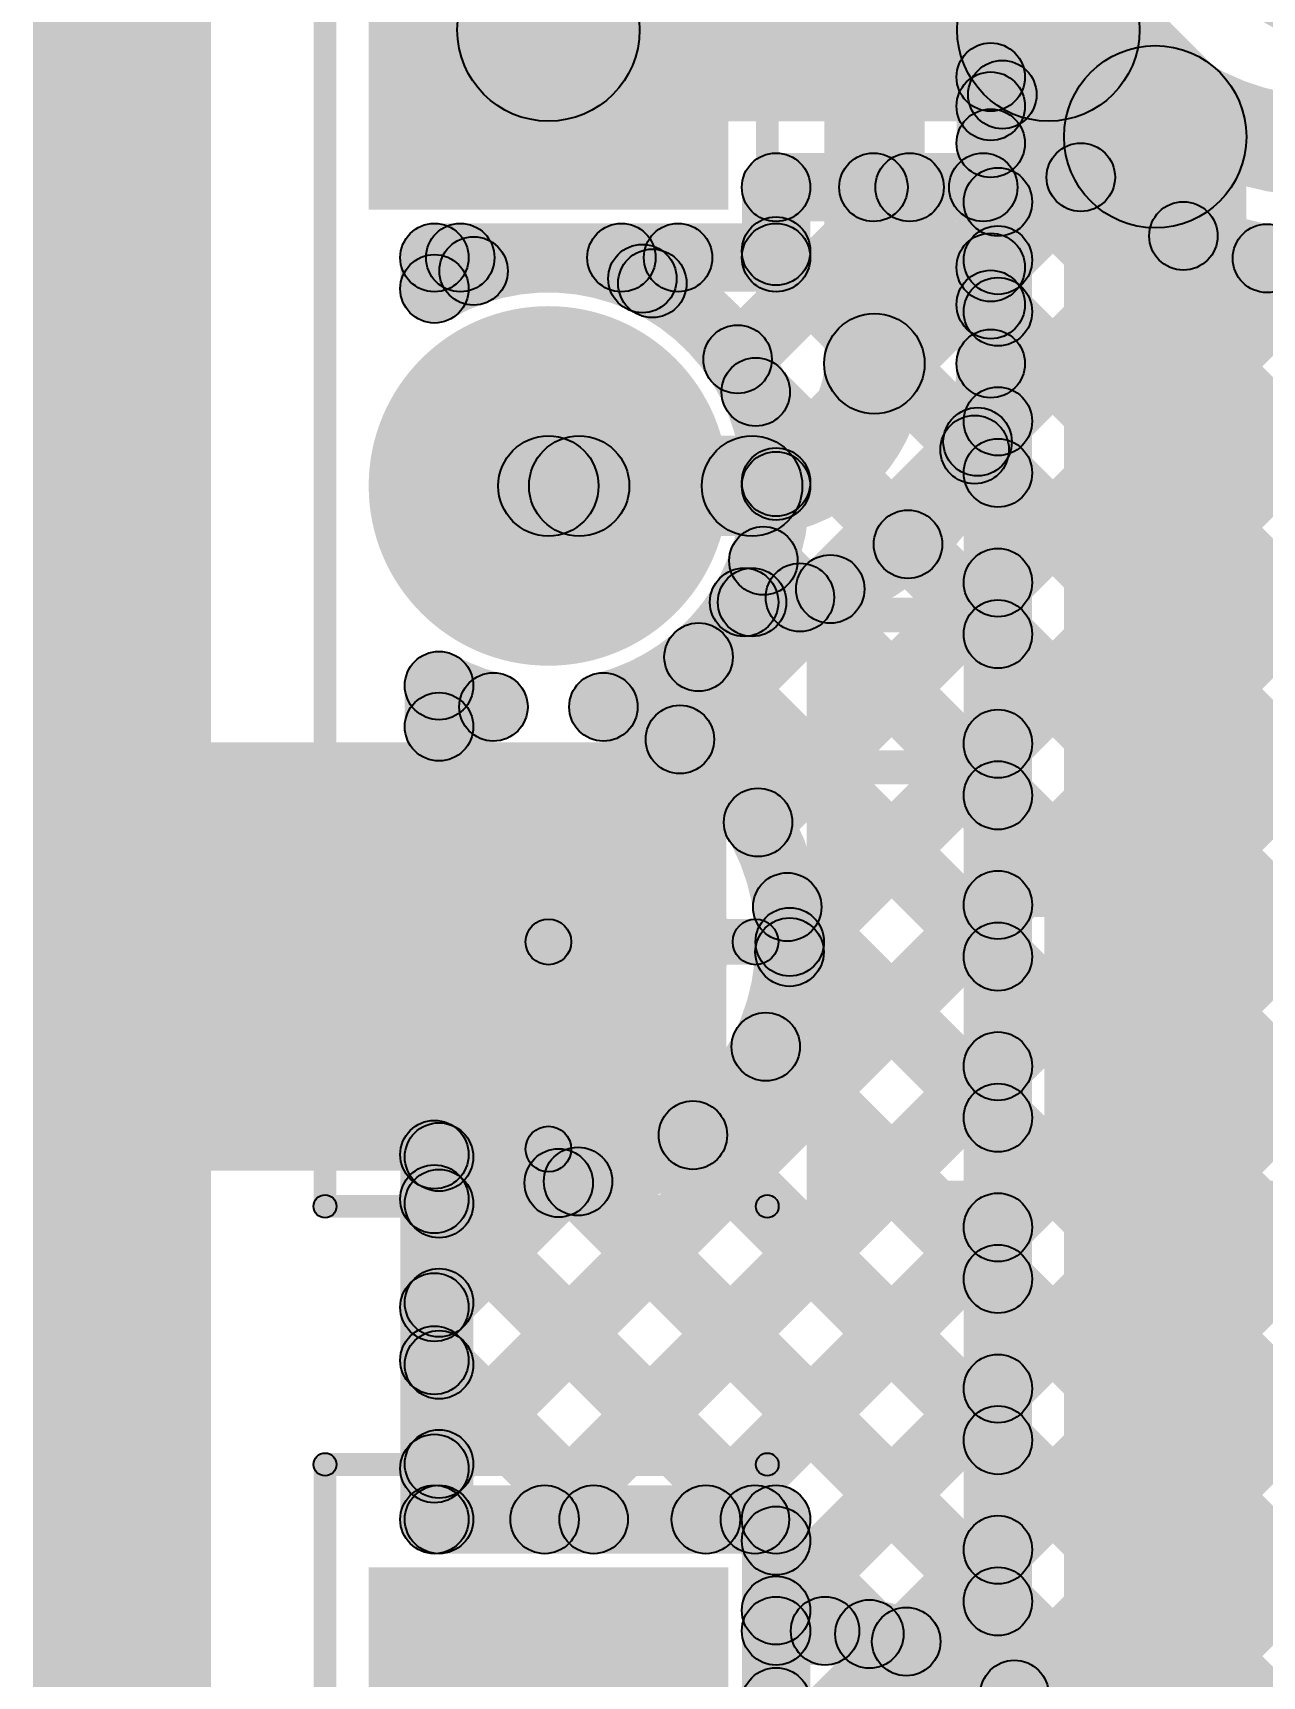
# Model space of a CAD drawing. Header units: millimetres. Extents: x 0 to 210, y 0 to 213.
# Drawn here: x -0.1021 to 0.1675, y 1.9356 to 2.296 of the extents above; entities that cross this region are included whole.
import ezdxf

# ---------------------------------------------------------------- set-up
doc = ezdxf.new("R2010")
doc.units = ezdxf.units.MM
doc.header["$MEASUREMENT"] = 0
for name, color, linetype in [('BottomLayer', 5, 'Continuous'), ('BottomSolder', 6, 'Continuous'), ('PadHoleLayer', 156, 'Continuous'), ('TopLayer', 1, 'Continuous'), ('TopOverlay', 2, 'Continuous'), ('TopSolder', 216, 'Continuous')]:
    doc.layers.add(name, color=color, linetype=linetype)

# ---------------------------------------------------------------- blocks, each defined once
blk = doc.blocks.new('HDR_F_1X3_6')
at = {"layer": 'BottomLayer'}
blk.add_hatch(color=5, dxfattribs=at).paths.add_polyline_path([(-0.03543, 0.03543), (0.03543, 0.03543), (0.03543, -0.03543), (-0.03543, -0.03543)])
h = blk.add_hatch(color=5, dxfattribs=at)
edge = h.paths.add_edge_path()
edge.add_arc((0.1, 0), 0.03543, 0, 360)
h = blk.add_hatch(color=5, dxfattribs=at)
edge = h.paths.add_edge_path()
edge.add_arc((0.2, 0), 0.03543, 0, 360)
at = {"layer": 'BottomSolder'}
blk.add_hatch(color=6, dxfattribs=at).paths.add_polyline_path([(-0.03943, 0.03943), (0.03943, 0.03943), (0.03943, -0.03943), (-0.03943, -0.03943)])
h = blk.add_hatch(color=6, dxfattribs=at)
edge = h.paths.add_edge_path()
edge.add_arc((0.1, 0), 0.03943, 0, 360)
h = blk.add_hatch(color=6, dxfattribs=at)
edge = h.paths.add_edge_path()
edge.add_arc((0.2, 0), 0.03943, 0, 360)
at = {"layer": 'PadHoleLayer'}
h = blk.add_hatch(color=156, dxfattribs=at)
edge = h.paths.add_edge_path()
edge.add_arc((0, 0), 0.01772, 0, 360)
h = blk.add_hatch(color=156, dxfattribs=at)
edge = h.paths.add_edge_path()
edge.add_arc((0.1, 0), 0.01772, 0, 360)
h = blk.add_hatch(color=156, dxfattribs=at)
edge = h.paths.add_edge_path()
edge.add_arc((0.2, 0), 0.01772, 0, 360)
at = {"layer": 'TopLayer'}
blk.add_hatch(color=1, dxfattribs=at).paths.add_polyline_path([(-0.03543, 0.03543), (0.03543, 0.03543), (0.03543, -0.03543), (-0.03543, -0.03543)])
h = blk.add_hatch(color=1, dxfattribs=at)
edge = h.paths.add_edge_path()
edge.add_arc((0.1, 0), 0.03543, 0, 360)
h = blk.add_hatch(color=1, dxfattribs=at)
edge = h.paths.add_edge_path()
edge.add_arc((0.2, 0), 0.03543, 0, 360)
at = {"layer": 'TopOverlay'}
h = blk.add_hatch(color=2, dxfattribs=at)
edge = h.paths.add_edge_path()
edge.add_arc((-0.062, 0.048), 0.0025, 0, 360)
h = blk.add_hatch(color=2, dxfattribs=at)
edge = h.paths.add_edge_path()
edge.add_arc((-0.062, 0.048), 0.0025, 0, 360)
for points in [[(0.258, 0.0505), (0.258, 0.0455), (-0.062, 0.0455), (-0.062, 0.0505)], [(-0.0595, -0.049), (-0.0645, -0.049), (-0.0645, 0.048), (-0.0595, 0.048)], [(0.2605, -0.049), (0.2555, -0.049), (0.2555, 0.048), (0.2605, 0.048)], [(0.258, -0.0465), (0.258, -0.0515), (-0.062, -0.0515), (-0.062, -0.0465)]]:
    blk.add_hatch(color=2, dxfattribs=at).paths.add_polyline_path(points)
h = blk.add_hatch(color=2, dxfattribs=at)
edge = h.paths.add_edge_path()
edge.add_arc((0.258, 0.048), 0.0025, 0, 360)
h = blk.add_hatch(color=2, dxfattribs=at)
edge = h.paths.add_edge_path()
edge.add_arc((0.258, 0.048), 0.0025, 0, 360)
h = blk.add_hatch(color=2, dxfattribs=at)
edge = h.paths.add_edge_path()
edge.add_arc((-0.062, -0.049), 0.0025, 0, 360)
h = blk.add_hatch(color=2, dxfattribs=at)
edge = h.paths.add_edge_path()
edge.add_arc((-0.062, -0.049), 0.0025, 0, 360)
h = blk.add_hatch(color=2, dxfattribs=at)
edge = h.paths.add_edge_path()
edge.add_arc((0.258, -0.049), 0.0025, 0, 360)
h = blk.add_hatch(color=2, dxfattribs=at)
edge = h.paths.add_edge_path()
edge.add_arc((0.258, -0.049), 0.0025, 0, 360)
at = {"layer": 'TopSolder'}
blk.add_hatch(color=216, dxfattribs=at).paths.add_polyline_path([(-0.03943, 0.03943), (0.03943, 0.03943), (0.03943, -0.03943), (-0.03943, -0.03943)])
h = blk.add_hatch(color=216, dxfattribs=at)
edge = h.paths.add_edge_path()
edge.add_arc((0.1, 0), 0.03943, 0, 360)
h = blk.add_hatch(color=216, dxfattribs=at)
edge = h.paths.add_edge_path()
edge.add_arc((0.2, 0), 0.03943, 0, 360)
at = {"layer": 'TopOverlay'}
for centre in [(-0.062, 0.048), (-0.062, 0.048), (0.258, 0.048), (0.258, 0.048), (-0.062, -0.049), (-0.062, -0.049), (0.258, -0.049), (0.258, -0.049)]:
    blk.add_circle(centre, 0.0025, dxfattribs=at)
blk = doc.blocks.new('HDR_F_1X3_17')
at = {"layer": 'BottomLayer'}
blk.add_hatch(color=5, dxfattribs=at).paths.add_polyline_path([(-0.03543, 0.03543), (0.03543, 0.03543), (0.03543, -0.03543), (-0.03543, -0.03543)])
h = blk.add_hatch(color=5, dxfattribs=at)
edge = h.paths.add_edge_path()
edge.add_arc((0.1, 0), 0.03543, 0, 360)
h = blk.add_hatch(color=5, dxfattribs=at)
edge = h.paths.add_edge_path()
edge.add_arc((0.2, 0), 0.03543, 0, 360)
at = {"layer": 'BottomSolder'}
blk.add_hatch(color=6, dxfattribs=at).paths.add_polyline_path([(-0.03943, 0.03943), (0.03943, 0.03943), (0.03943, -0.03943), (-0.03943, -0.03943)])
h = blk.add_hatch(color=6, dxfattribs=at)
edge = h.paths.add_edge_path()
edge.add_arc((0.1, 0), 0.03943, 0, 360)
h = blk.add_hatch(color=6, dxfattribs=at)
edge = h.paths.add_edge_path()
edge.add_arc((0.2, 0), 0.03943, 0, 360)
at = {"layer": 'PadHoleLayer'}
h = blk.add_hatch(color=156, dxfattribs=at)
edge = h.paths.add_edge_path()
edge.add_arc((0, 0), 0.01772, 0, 360)
h = blk.add_hatch(color=156, dxfattribs=at)
edge = h.paths.add_edge_path()
edge.add_arc((0.1, 0), 0.01772, 0, 360)
h = blk.add_hatch(color=156, dxfattribs=at)
edge = h.paths.add_edge_path()
edge.add_arc((0.2, 0), 0.01772, 0, 360)
at = {"layer": 'TopLayer'}
blk.add_hatch(color=1, dxfattribs=at).paths.add_polyline_path([(-0.03543, 0.03543), (0.03543, 0.03543), (0.03543, -0.03543), (-0.03543, -0.03543)])
h = blk.add_hatch(color=1, dxfattribs=at)
edge = h.paths.add_edge_path()
edge.add_arc((0.1, 0), 0.03543, 0, 360)
h = blk.add_hatch(color=1, dxfattribs=at)
edge = h.paths.add_edge_path()
edge.add_arc((0.2, 0), 0.03543, 0, 360)
at = {"layer": 'TopOverlay'}
h = blk.add_hatch(color=2, dxfattribs=at)
edge = h.paths.add_edge_path()
edge.add_arc((-0.062, 0.048), 0.0025, 0, 360)
h = blk.add_hatch(color=2, dxfattribs=at)
edge = h.paths.add_edge_path()
edge.add_arc((-0.062, 0.048), 0.0025, 0, 360)
for points in [[(0.258, 0.0505), (0.258, 0.0455), (-0.062, 0.0455), (-0.062, 0.0505)], [(-0.0595, -0.049), (-0.0645, -0.049), (-0.0645, 0.048), (-0.0595, 0.048)], [(0.2605, -0.049), (0.2555, -0.049), (0.2555, 0.048), (0.2605, 0.048)], [(0.258, -0.0465), (0.258, -0.0515), (-0.062, -0.0515), (-0.062, -0.0465)]]:
    blk.add_hatch(color=2, dxfattribs=at).paths.add_polyline_path(points)
h = blk.add_hatch(color=2, dxfattribs=at)
edge = h.paths.add_edge_path()
edge.add_arc((0.258, 0.048), 0.0025, 0, 360)
h = blk.add_hatch(color=2, dxfattribs=at)
edge = h.paths.add_edge_path()
edge.add_arc((0.258, 0.048), 0.0025, 0, 360)
h = blk.add_hatch(color=2, dxfattribs=at)
edge = h.paths.add_edge_path()
edge.add_arc((-0.062, -0.049), 0.0025, 0, 360)
h = blk.add_hatch(color=2, dxfattribs=at)
edge = h.paths.add_edge_path()
edge.add_arc((-0.062, -0.049), 0.0025, 0, 360)
h = blk.add_hatch(color=2, dxfattribs=at)
edge = h.paths.add_edge_path()
edge.add_arc((0.258, -0.049), 0.0025, 0, 360)
h = blk.add_hatch(color=2, dxfattribs=at)
edge = h.paths.add_edge_path()
edge.add_arc((0.258, -0.049), 0.0025, 0, 360)
at = {"layer": 'TopSolder'}
blk.add_hatch(color=216, dxfattribs=at).paths.add_polyline_path([(-0.03943, 0.03943), (0.03943, 0.03943), (0.03943, -0.03943), (-0.03943, -0.03943)])
h = blk.add_hatch(color=216, dxfattribs=at)
edge = h.paths.add_edge_path()
edge.add_arc((0.1, 0), 0.03943, 0, 360)
h = blk.add_hatch(color=216, dxfattribs=at)
edge = h.paths.add_edge_path()
edge.add_arc((0.2, 0), 0.03943, 0, 360)
at = {"layer": 'TopOverlay'}
for centre in [(-0.062, 0.048), (-0.062, 0.048), (0.258, 0.048), (0.258, 0.048), (-0.062, -0.049), (-0.062, -0.049), (0.258, -0.049), (0.258, -0.049)]:
    blk.add_circle(centre, 0.0025, dxfattribs=at)

msp = doc.modelspace()

# ---------------------------------------------------------------- hatches: boundary and pattern name
at = {"layer": 'BottomLayer'}
for points in [[(-0.101, -0.1), (-0.063, -0.1), (-0.063, 3.285), (-0.101, 3.285)], [(0.09351, 2.22344), (0.07151, 2.22344), (0.07151, 3.04745), (0.09351, 3.04745)], [(0.11551, 2.22344), (0.10051, 2.22344), (0.10051, 2.28627), (0.11551, 2.28627)], [(0.11331, 2.27459), (0.1027, 2.2852), (0.10526, 2.28776), (0.11587, 2.27715)], [(0.1027, 2.26646), (0.11331, 2.27706), (0.24495, 2.14542), (0.23435, 2.13481)], [(0.11331, 2.23924), (0.1027, 2.24985), (0.12248, 2.26962), (0.13308, 2.25901)], [(0.11042, 2.201), (0.09982, 2.21161), (0.14497, 2.25676), (0.15558, 2.24615)], [(-0.0077, 1.97681), (-0.0183, 1.98742), (0.24508, 2.2508), (0.25569, 2.2402)], [(0.06229, 2.11751), (0.05169, 2.12812), (0.1744, 2.25083), (0.18501, 2.24023)], [(0.06919, 2.08905), (0.05858, 2.09966), (0.20973, 2.2508), (0.22033, 2.2402)], [(0.16328, 2.24123), (0.17389, 2.25184), (0.24495, 2.18078), (0.23435, 2.17017)], [(0.1027, 2.2311), (0.11331, 2.24171), (0.24495, 2.11007), (0.23435, 2.09946)], [(0.09918, 2.19927), (0.10979, 2.20987), (0.24495, 2.07471), (0.23435, 2.0641)], [(0.011, 2.18561), (0.011, 2.20761), (0.05568, 2.20761), (0.05568, 2.18561)], [(0.011, 2.18561), (0.011, 2.20761), (0.01774, 2.20761), (0.01774, 2.18561)], [(0.01548, 1.96463), (0.00487, 1.97524), (0.23435, 2.20471), (0.24495, 2.1941)], [(0.08457, 2.17852), (0.09518, 2.18913), (0.24495, 2.03936), (0.23435, 2.02875)], [(0.04513, 2.1357), (0.03452, 2.14631), (0.06751, 2.1793), (0.07812, 2.16869)], [(0.06087, 2.16687), (0.07147, 2.17748), (0.24495, 2.004), (0.23435, 1.99339)], [(0.05083, 1.96463), (0.04023, 1.97524), (0.23435, 2.16936), (0.24495, 2.15875)], [(0.03862, 2.15376), (0.04922, 2.16437), (0.24495, 1.96864), (0.23435, 1.95804)], [(-0.0055, 2.14379), (-0.0205, 2.14379), (-0.0205, 2.15282), (-0.0055, 2.15282)], [(0.05002, 2.0464), (0.05002, 2.1404), (-0.07723, 2.1404), (-0.07723, 2.0464)], [(0.06624, 1.94468), (0.05563, 1.95529), (0.23435, 2.134), (0.24495, 2.12339)], [(0.05807, 2.09895), (0.06868, 2.10956), (0.24495, 1.93329), (0.23435, 1.92268)], [(0.011, 2.09161), (0.011, 2.10161), (0.05643, 2.10161), (0.05643, 2.09161)], [(0.09477, 1.93786), (0.08416, 1.94846), (0.23435, 2.09865), (0.24495, 2.08804)], [(0.016, 2.05118), (0.006, 2.05118), (0.006, 2.09661), (0.016, 2.09661)], [(0.05337, 2.0683), (0.06398, 2.07891), (0.24495, 1.89793), (0.23435, 1.88733)], [(0.11851, 1.92624), (0.1079, 1.93685), (0.23435, 2.06329), (0.24495, 2.05268)], [(0.0374, 2.04892), (0.04801, 2.05953), (0.24495, 1.86258), (0.23435, 1.85197)], [(-0.0055, 1.96993), (-0.0205, 1.96993), (-0.0205, 2.04943), (-0.0055, 2.04943)], [(-0.0077, 2.01217), (-0.0183, 2.02277), (0.00795, 2.04903), (0.01856, 2.03842)], [(0.01219, 2.03877), (0.02279, 2.04938), (0.21254, 1.85964), (0.20193, 1.84903)], [(-0.0183, 2.03391), (-0.0077, 2.04452), (0.06158, 1.97524), (0.05098, 1.96463)], [(0.13538, 1.90776), (0.12478, 1.91836), (0.23435, 2.02793), (0.24495, 2.01733)], [(-0.0183, 1.99855), (-0.0077, 2.00916), (0.02623, 1.97524), (0.01562, 1.96463)], [(-0.013, 1.96243), (-0.013, 1.97743), (0.06093, 1.97743), (0.06093, 1.96243)], [(0.05098, 1.96463), (0.06158, 1.97524), (0.06624, 1.97058), (0.05563, 1.95998)], [(0.06843, 1.9455), (0.05343, 1.9455), (0.05343, 1.96993), (0.06843, 1.96993)], [(0.05563, 1.95998), (0.06624, 1.97058), (0.08671, 1.95011), (0.0761, 1.9395)], [(0.06093, 1.938), (0.06093, 1.953), (0.07167, 1.953), (0.07167, 1.938)]]:
    msp.add_hatch(color=5, dxfattribs=at).paths.add_polyline_path(points)
h = msp.add_hatch(color=5, dxfattribs=at)
edge = h.paths.add_edge_path()
edge.add_arc((0.10801, 2.28627), 0.0075, 0, 360)
h = msp.add_hatch(color=5, dxfattribs=at)
edge = h.paths.add_edge_path()
edge.add_arc((0.10801, 2.28627), 0.0075, 0, 360)
h = msp.add_hatch(color=5, dxfattribs=at)
edge = h.paths.add_edge_path()
edge.add_arc((0.11056, 2.28245), 0.0075, 0, 360)
h = msp.add_hatch(color=5, dxfattribs=at)
edge = h.paths.add_edge_path()
edge.add_arc((0.10801, 2.2799), 0.0075, 0, 360)
h = msp.add_hatch(color=5, dxfattribs=at)
edge = h.paths.add_edge_path()
edge.add_arc((0.10801, 2.27176), 0.0075, 0, 360)
h = msp.add_hatch(color=5, dxfattribs=at)
edge = h.paths.add_edge_path()
edge.add_arc((0.12778, 2.26432), 0.0075, 0, 360)
h = msp.add_hatch(color=5, dxfattribs=at)
edge = h.paths.add_edge_path()
edge.add_arc((0.15027, 2.25145), 0.0075, 0, 360)
h = msp.add_hatch(color=5, dxfattribs=at)
edge = h.paths.add_edge_path()
edge.add_arc((0.16859, 2.24653), 0.0075, 0, 360)
h = msp.add_hatch(color=5, dxfattribs=at)
edge = h.paths.add_edge_path()
edge.add_arc((0.10801, 2.24454), 0.0075, 0, 360)
h = msp.add_hatch(color=5, dxfattribs=at)
edge = h.paths.add_edge_path()
edge.add_arc((0.10801, 2.2364), 0.0075, 0, 360)
h = msp.add_hatch(color=5, dxfattribs=at)
edge = h.paths.add_edge_path()
edge.add_arc((0.08251, 2.22344), 0.011, 0, 360)
h = msp.add_hatch(color=5, dxfattribs=at)
edge = h.paths.add_edge_path()
edge.add_arc((0.08251, 2.22344), 0.011, 0, 360)
h = msp.add_hatch(color=5, dxfattribs=at)
edge = h.paths.add_edge_path()
edge.add_arc((0.10801, 2.22344), 0.0075, 0, 360)
h = msp.add_hatch(color=5, dxfattribs=at)
edge = h.paths.add_edge_path()
edge.add_arc((0.10801, 2.22344), 0.0075, 0, 360)
h = msp.add_hatch(color=5, dxfattribs=at)
edge = h.paths.add_edge_path()
edge.add_arc((0.10512, 2.2063), 0.0075, 0, 360)
h = msp.add_hatch(color=5, dxfattribs=at)
edge = h.paths.add_edge_path()
edge.add_arc((0.10449, 2.20457), 0.0075, 0, 360)
h = msp.add_hatch(color=5, dxfattribs=at)
edge = h.paths.add_edge_path()
edge.add_arc((0.011, 2.19661), 0.011, 0, 360)
h = msp.add_hatch(color=5, dxfattribs=at)
edge = h.paths.add_edge_path()
edge.add_arc((0.011, 2.19661), 0.011, 0, 360)
h = msp.add_hatch(color=5, dxfattribs=at)
edge = h.paths.add_edge_path()
edge.add_arc((0.01774, 2.19661), 0.011, 0, 360)
h = msp.add_hatch(color=5, dxfattribs=at)
edge = h.paths.add_edge_path()
edge.add_arc((0.05568, 2.19661), 0.011, 0, 360)
h = msp.add_hatch(color=5, dxfattribs=at)
edge = h.paths.add_edge_path()
edge.add_arc((0.05568, 2.19661), 0.011, 0, 360)
h = msp.add_hatch(color=5, dxfattribs=at)
edge = h.paths.add_edge_path()
edge.add_arc((0.08987, 2.18383), 0.0075, 0, 360)
h = msp.add_hatch(color=5, dxfattribs=at)
edge = h.paths.add_edge_path()
edge.add_arc((0.07282, 2.174), 0.0075, 0, 360)
h = msp.add_hatch(color=5, dxfattribs=at)
edge = h.paths.add_edge_path()
edge.add_arc((0.05393, 2.17111), 0.0075, 0, 360)
h = msp.add_hatch(color=5, dxfattribs=at)
edge = h.paths.add_edge_path()
edge.add_arc((0.05568, 2.17111), 0.0075, 0, 360)
h = msp.add_hatch(color=5, dxfattribs=at)
edge = h.paths.add_edge_path()
edge.add_arc((0.06617, 2.17217), 0.0075, 0, 360)
h = msp.add_hatch(color=5, dxfattribs=at)
edge = h.paths.add_edge_path()
edge.add_arc((0.04392, 2.15907), 0.0075, 0, 360)
h = msp.add_hatch(color=5, dxfattribs=at)
edge = h.paths.add_edge_path()
edge.add_arc((-0.013, 2.15282), 0.0075, 0, 360)
h = msp.add_hatch(color=5, dxfattribs=at)
edge = h.paths.add_edge_path()
edge.add_arc((-0.013, 2.15282), 0.0075, 0, 360)
h = msp.add_hatch(color=5, dxfattribs=at)
edge = h.paths.add_edge_path()
edge.add_arc((-0.00105, 2.14815), 0.0075, 0, 360)
h = msp.add_hatch(color=5, dxfattribs=at)
edge = h.paths.add_edge_path()
edge.add_arc((-0.00105, 2.14815), 0.0075, 0, 360)
h = msp.add_hatch(color=5, dxfattribs=at)
edge = h.paths.add_edge_path()
edge.add_arc((0.02305, 2.14815), 0.0075, 0, 360)
h = msp.add_hatch(color=5, dxfattribs=at)
edge = h.paths.add_edge_path()
edge.add_arc((0.02305, 2.14815), 0.0075, 0, 360)
h = msp.add_hatch(color=5, dxfattribs=at)
edge = h.paths.add_edge_path()
edge.add_arc((-0.013, 2.14379), 0.0075, 0, 360)
h = msp.add_hatch(color=5, dxfattribs=at)
edge = h.paths.add_edge_path()
edge.add_arc((-0.013, 2.14379), 0.0075, 0, 360)
h = msp.add_hatch(color=5, dxfattribs=at)
edge = h.paths.add_edge_path()
edge.add_arc((0.03983, 2.14101), 0.0075, 0, 360)
h = msp.add_hatch(color=5, dxfattribs=at)
edge = h.paths.add_edge_path()
edge.add_arc((0.05699, 2.12282), 0.0075, 0, 360)
h = msp.add_hatch(color=5, dxfattribs=at)
edge = h.paths.add_edge_path()
edge.add_arc((0.06338, 2.10426), 0.0075, 0, 360)
h = msp.add_hatch(color=5, dxfattribs=at)
edge = h.paths.add_edge_path()
edge.add_arc((0.011, 2.09661), 0.005, 0, 360)
h = msp.add_hatch(color=5, dxfattribs=at)
edge = h.paths.add_edge_path()
edge.add_arc((0.011, 2.09661), 0.005, 0, 360)
h = msp.add_hatch(color=5, dxfattribs=at)
edge = h.paths.add_edge_path()
edge.add_arc((0.05643, 2.09661), 0.005, 0, 360)
h = msp.add_hatch(color=5, dxfattribs=at)
edge = h.paths.add_edge_path()
edge.add_arc((0.06388, 2.09436), 0.0075, 0, 360)
h = msp.add_hatch(color=5, dxfattribs=at)
edge = h.paths.add_edge_path()
edge.add_arc((0.06393, 2.09661), 0.0075, 0, 360)
h = msp.add_hatch(color=5, dxfattribs=at)
edge = h.paths.add_edge_path()
edge.add_arc((0.06393, 2.09661), 0.0075, 0, 360)
h = msp.add_hatch(color=5, dxfattribs=at)
edge = h.paths.add_edge_path()
edge.add_arc((0.05867, 2.07361), 0.0075, 0, 360)
h = msp.add_hatch(color=5, dxfattribs=at)
edge = h.paths.add_edge_path()
edge.add_arc((0.0427, 2.05422), 0.0075, 0, 360)
h = msp.add_hatch(color=5, dxfattribs=at)
edge = h.paths.add_edge_path()
edge.add_arc((-0.013, 2.04943), 0.0075, 0, 360)
h = msp.add_hatch(color=5, dxfattribs=at)
edge = h.paths.add_edge_path()
edge.add_arc((-0.013, 2.04943), 0.0075, 0, 360)
h = msp.add_hatch(color=5, dxfattribs=at)
edge = h.paths.add_edge_path()
edge.add_arc((0.011, 2.05118), 0.005, 0, 360)
h = msp.add_hatch(color=5, dxfattribs=at)
edge = h.paths.add_edge_path()
edge.add_arc((0.01326, 2.04373), 0.0075, 0, 360)
h = msp.add_hatch(color=5, dxfattribs=at)
edge = h.paths.add_edge_path()
edge.add_arc((0.01749, 2.04408), 0.0075, 0, 360)
h = msp.add_hatch(color=5, dxfattribs=at)
edge = h.paths.add_edge_path()
edge.add_arc((-0.013, 2.03921), 0.0075, 0, 360)
h = msp.add_hatch(color=5, dxfattribs=at)
edge = h.paths.add_edge_path()
edge.add_arc((-0.013, 2.01747), 0.0075, 0, 360)
h = msp.add_hatch(color=5, dxfattribs=at)
edge = h.paths.add_edge_path()
edge.add_arc((-0.013, 2.00386), 0.0075, 0, 360)
h = msp.add_hatch(color=5, dxfattribs=at)
edge = h.paths.add_edge_path()
edge.add_arc((-0.013, 1.98211), 0.0075, 0, 360)
h = msp.add_hatch(color=5, dxfattribs=at)
edge = h.paths.add_edge_path()
edge.add_arc((-0.013, 1.96993), 0.0075, 0, 360)
h = msp.add_hatch(color=5, dxfattribs=at)
edge = h.paths.add_edge_path()
edge.add_arc((-0.013, 1.96993), 0.0075, 0, 360)
h = msp.add_hatch(color=5, dxfattribs=at)
edge = h.paths.add_edge_path()
edge.add_arc((0.01017, 1.96993), 0.0075, 0, 360)
h = msp.add_hatch(color=5, dxfattribs=at)
edge = h.paths.add_edge_path()
edge.add_arc((0.02092, 1.96993), 0.0075, 0, 360)
h = msp.add_hatch(color=5, dxfattribs=at)
edge = h.paths.add_edge_path()
edge.add_arc((0.04553, 1.96993), 0.0075, 0, 360)
h = msp.add_hatch(color=5, dxfattribs=at)
edge = h.paths.add_edge_path()
edge.add_arc((0.05628, 1.96993), 0.0075, 0, 360)
h = msp.add_hatch(color=5, dxfattribs=at)
edge = h.paths.add_edge_path()
edge.add_arc((0.05628, 1.96993), 0.0075, 0, 360)
h = msp.add_hatch(color=5, dxfattribs=at)
edge = h.paths.add_edge_path()
edge.add_arc((0.06093, 1.96993), 0.0075, 0, 360)
h = msp.add_hatch(color=5, dxfattribs=at)
edge = h.paths.add_edge_path()
edge.add_arc((0.06093, 1.96993), 0.0075, 0, 360)
h = msp.add_hatch(color=5, dxfattribs=at)
edge = h.paths.add_edge_path()
edge.add_arc((0.06093, 1.96528), 0.0075, 0, 360)
h = msp.add_hatch(color=5, dxfattribs=at)
edge = h.paths.add_edge_path()
edge.add_arc((0.06093, 1.96528), 0.0075, 0, 360)
h = msp.add_hatch(color=5, dxfattribs=at)
edge = h.paths.add_edge_path()
edge.add_arc((0.06093, 1.94998), 0.0075, 0, 360)
h = msp.add_hatch(color=5, dxfattribs=at)
edge = h.paths.add_edge_path()
edge.add_arc((0.06093, 1.9455), 0.0075, 0, 360)
h = msp.add_hatch(color=5, dxfattribs=at)
edge = h.paths.add_edge_path()
edge.add_arc((0.06093, 1.9455), 0.0075, 0, 360)
h = msp.add_hatch(color=5, dxfattribs=at)
edge = h.paths.add_edge_path()
edge.add_arc((0.07167, 1.9455), 0.0075, 0, 360)
h = msp.add_hatch(color=5, dxfattribs=at)
edge = h.paths.add_edge_path()
edge.add_arc((0.07167, 1.9455), 0.0075, 0, 360)
h = msp.add_hatch(color=5, dxfattribs=at)
edge = h.paths.add_edge_path()
edge.add_arc((0.08141, 1.94481), 0.0075, 0, 360)
h = msp.add_hatch(color=5, dxfattribs=at)
edge = h.paths.add_edge_path()
edge.add_arc((0.08947, 1.94316), 0.0075, 0, 360)
h = msp.add_hatch(color=5, dxfattribs=at)
edge = h.paths.add_edge_path()
edge.add_arc((0.11321, 1.93155), 0.0075, 0, 360)
at = {"layer": 'TopLayer'}
for points in [[(-0.06709, 1.86759), (-0.10209, 1.86759), (-0.10209, 2.96616), (-0.06709, 2.96616)], [(0.011, 2.27661), (0.011, 2.31661), (0.12066, 2.31661), (0.12066, 2.27661)], [(0.10652, 2.28247), (0.13481, 2.31075), (0.15824, 2.28732), (0.12995, 2.25904)], [(0.1641, 1.903), (0.1241, 1.903), (0.1241, 2.27318), (0.1641, 2.27318)], [(0.0578, 2.21908), (0.04719, 2.22969), (0.08492, 2.26741), (0.09552, 2.25681)], [(0.06093, 2.25461), (0.06093, 2.26961), (0.10637, 2.26961), (0.10637, 2.25461)], [(0.077, 2.25681), (0.0876, 2.26741), (0.1149, 2.24012), (0.10429, 2.22951)], [(0.10107, 2.25681), (0.11168, 2.26741), (0.1149, 2.26419), (0.10429, 2.25359)], [(0.06843, 2.24668), (0.05343, 2.24668), (0.05343, 2.26211), (0.06843, 2.26211)], [(0.1171, 1.903), (0.1021, 1.903), (0.1021, 2.25889), (0.1171, 2.25889)], [(-0.014, 2.23918), (-0.014, 2.25418), (0.06093, 2.25418), (0.06093, 2.23918)], [(0.05563, 2.24282), (0.06624, 2.25343), (0.1149, 2.20476), (0.10429, 2.19416)], [(-0.01364, 2.24137), (-0.00303, 2.25198), (-0.00012, 2.24907), (-0.01073, 2.23846)], [(0.02172, 2.24137), (0.03233, 2.25198), (0.03691, 2.2474), (0.0263, 2.23679)], [(0.0391, 2.23574), (0.02849, 2.24634), (0.03413, 2.25198), (0.04474, 2.24137)], [(0.06623, 2.19216), (0.05562, 2.20277), (0.10429, 2.25143), (0.1149, 2.24083)], [(-0.0065, 2.23984), (-0.0215, 2.23984), (-0.0215, 2.24668), (-0.0065, 2.24668)], [(0.05118, 2.21191), (0.06179, 2.22252), (0.1149, 2.16941), (0.10429, 2.1588)], [(0.04513, 2.1357), (0.03452, 2.14631), (0.10429, 2.21608), (0.1149, 2.20547)], [(0.05285, 2.17489), (0.06346, 2.18549), (0.1149, 2.13405), (0.10429, 2.12345)], [(0.06229, 2.11751), (0.05169, 2.12812), (0.10429, 2.18072), (0.1149, 2.17012)], [(0.03862, 2.15376), (0.04922, 2.16437), (0.1149, 2.0987), (0.10429, 2.08809)], [(0.06919, 2.08905), (0.05858, 2.09966), (0.10429, 2.14537), (0.1149, 2.13476)], [(-0.0087, 1.97581), (-0.0193, 1.98642), (0.10429, 2.11001), (0.1149, 2.09941)], [(0.05807, 2.09895), (0.06868, 2.10956), (0.1149, 2.06334), (0.10429, 2.05274)], [(0.011, 2.09161), (0.011, 2.10161), (0.05643, 2.10161), (0.05643, 2.09161)], [(0.016, 2.05118), (0.006, 2.05118), (0.006, 2.09661), (0.016, 2.09661)], [(0.05337, 2.0683), (0.06398, 2.07891), (0.1149, 2.02799), (0.10429, 2.01738)], [(0.01548, 1.96463), (0.00487, 1.97524), (0.10429, 2.07466), (0.1149, 2.06405)], [(0.0374, 2.04892), (0.04801, 2.05953), (0.1149, 1.99263), (0.10429, 1.98203)], [(-0.0065, 1.96993), (-0.0215, 1.96993), (-0.0215, 2.04995), (-0.0065, 2.04995)], [(-0.0087, 2.01117), (-0.0193, 2.02177), (0.00795, 2.04903), (0.01856, 2.03842)], [(0.01219, 2.03877), (0.02279, 2.04938), (0.1149, 1.95728), (0.10429, 1.94667)], [(-0.0193, 2.03491), (-0.0087, 2.04552), (0.06158, 1.97524), (0.05098, 1.96463)], [(0.05083, 1.96463), (0.04023, 1.97524), (0.10429, 2.0393), (0.1149, 2.0287)], [(-0.0193, 1.99955), (-0.0087, 2.01016), (0.02623, 1.97524), (0.01562, 1.96463)], [(0.06624, 1.94468), (0.05563, 1.95529), (0.10429, 2.00395), (0.1149, 1.99334)], [(-0.014, 1.96243), (-0.014, 1.97743), (0.06093, 1.97743), (0.06093, 1.96243)], [(0.05098, 1.96463), (0.06158, 1.97524), (0.06624, 1.97058), (0.05563, 1.95998)], [(0.06843, 1.87007), (0.05343, 1.87007), (0.05343, 1.96993), (0.06843, 1.96993)], [(0.05563, 1.95998), (0.06624, 1.97058), (0.1149, 1.92192), (0.10429, 1.91131)], [(0.06624, 1.90932), (0.05563, 1.91993), (0.10429, 1.96859), (0.1149, 1.95799)]]:
    msp.add_hatch(color=1, dxfattribs=at).paths.add_polyline_path(points)
h = msp.add_hatch(color=1, dxfattribs=at)
edge = h.paths.add_edge_path()
edge.add_arc((0.011, 2.29661), 0.02, 0, 360)
h = msp.add_hatch(color=1, dxfattribs=at)
edge = h.paths.add_edge_path()
edge.add_arc((0.12066, 2.29661), 0.02, 0, 360)
h = msp.add_hatch(color=1, dxfattribs=at)
edge = h.paths.add_edge_path()
edge.add_arc((0.12066, 2.29661), 0.02, 0, 360)
h = msp.add_hatch(color=1, dxfattribs=at)
edge = h.paths.add_edge_path()
edge.add_arc((0.1441, 2.27318), 0.02, 0, 360)
h = msp.add_hatch(color=1, dxfattribs=at)
edge = h.paths.add_edge_path()
edge.add_arc((0.1441, 2.27318), 0.02, 0, 360)
h = msp.add_hatch(color=1, dxfattribs=at)
edge = h.paths.add_edge_path()
edge.add_arc((0.06093, 2.26211), 0.0075, 0, 360)
h = msp.add_hatch(color=1, dxfattribs=at)
edge = h.paths.add_edge_path()
edge.add_arc((0.06093, 2.26211), 0.0075, 0, 360)
h = msp.add_hatch(color=1, dxfattribs=at)
edge = h.paths.add_edge_path()
edge.add_arc((0.0823, 2.26211), 0.0075, 0, 360)
h = msp.add_hatch(color=1, dxfattribs=at)
edge = h.paths.add_edge_path()
edge.add_arc((0.09022, 2.26211), 0.0075, 0, 360)
h = msp.add_hatch(color=1, dxfattribs=at)
edge = h.paths.add_edge_path()
edge.add_arc((0.10637, 2.26211), 0.0075, 0, 360)
h = msp.add_hatch(color=1, dxfattribs=at)
edge = h.paths.add_edge_path()
edge.add_arc((0.10637, 2.26211), 0.0075, 0, 360)
h = msp.add_hatch(color=1, dxfattribs=at)
edge = h.paths.add_edge_path()
edge.add_arc((0.1096, 2.25889), 0.0075, 0, 360)
h = msp.add_hatch(color=1, dxfattribs=at)
edge = h.paths.add_edge_path()
edge.add_arc((0.1096, 2.25889), 0.0075, 0, 360)
h = msp.add_hatch(color=1, dxfattribs=at)
edge = h.paths.add_edge_path()
edge.add_arc((-0.014, 2.24668), 0.0075, 0, 360)
h = msp.add_hatch(color=1, dxfattribs=at)
edge = h.paths.add_edge_path()
edge.add_arc((-0.014, 2.24668), 0.0075, 0, 360)
h = msp.add_hatch(color=1, dxfattribs=at)
edge = h.paths.add_edge_path()
edge.add_arc((-0.00833, 2.24668), 0.0075, 0, 360)
h = msp.add_hatch(color=1, dxfattribs=at)
edge = h.paths.add_edge_path()
edge.add_arc((0.02702, 2.24668), 0.0075, 0, 360)
h = msp.add_hatch(color=1, dxfattribs=at)
edge = h.paths.add_edge_path()
edge.add_arc((0.03943, 2.24668), 0.0075, 0, 360)
h = msp.add_hatch(color=1, dxfattribs=at)
edge = h.paths.add_edge_path()
edge.add_arc((0.06093, 2.24812), 0.0075, 0, 360)
h = msp.add_hatch(color=1, dxfattribs=at)
edge = h.paths.add_edge_path()
edge.add_arc((0.06093, 2.24668), 0.0075, 0, 360)
h = msp.add_hatch(color=1, dxfattribs=at)
edge = h.paths.add_edge_path()
edge.add_arc((0.06093, 2.24668), 0.0075, 0, 360)
h = msp.add_hatch(color=1, dxfattribs=at)
edge = h.paths.add_edge_path()
edge.add_arc((0.1096, 2.24613), 0.0075, 0, 360)
h = msp.add_hatch(color=1, dxfattribs=at)
edge = h.paths.add_edge_path()
edge.add_arc((-0.00542, 2.24377), 0.0075, 0, 360)
h = msp.add_hatch(color=1, dxfattribs=at)
edge = h.paths.add_edge_path()
edge.add_arc((0.03161, 2.24209), 0.0075, 0, 360)
h = msp.add_hatch(color=1, dxfattribs=at)
edge = h.paths.add_edge_path()
edge.add_arc((-0.014, 2.23984), 0.0075, 0, 360)
h = msp.add_hatch(color=1, dxfattribs=at)
edge = h.paths.add_edge_path()
edge.add_arc((-0.014, 2.23984), 0.0075, 0, 360)
h = msp.add_hatch(color=1, dxfattribs=at)
edge = h.paths.add_edge_path()
edge.add_arc((0.03379, 2.24104), 0.0075, 0, 360)
h = msp.add_hatch(color=1, dxfattribs=at)
edge = h.paths.add_edge_path()
edge.add_arc((0.1096, 2.23482), 0.0075, 0, 360)
h = msp.add_hatch(color=1, dxfattribs=at)
edge = h.paths.add_edge_path()
edge.add_arc((0.0525, 2.22439), 0.0075, 0, 360)
h = msp.add_hatch(color=1, dxfattribs=at)
edge = h.paths.add_edge_path()
edge.add_arc((0.05648, 2.21722), 0.0075, 0, 360)
h = msp.add_hatch(color=1, dxfattribs=at)
edge = h.paths.add_edge_path()
edge.add_arc((0.1096, 2.21078), 0.0075, 0, 360)
h = msp.add_hatch(color=1, dxfattribs=at)
edge = h.paths.add_edge_path()
edge.add_arc((0.1096, 2.19946), 0.0075, 0, 360)
h = msp.add_hatch(color=1, dxfattribs=at)
edge = h.paths.add_edge_path()
edge.add_arc((0.06093, 2.19746), 0.0075, 0, 360)
h = msp.add_hatch(color=1, dxfattribs=at)
edge = h.paths.add_edge_path()
edge.add_arc((0.06093, 2.19661), 0.0075, 0, 360)
h = msp.add_hatch(color=1, dxfattribs=at)
edge = h.paths.add_edge_path()
edge.add_arc((0.06093, 2.19661), 0.0075, 0, 360)
h = msp.add_hatch(color=1, dxfattribs=at)
edge = h.paths.add_edge_path()
edge.add_arc((0.05816, 2.18019), 0.0075, 0, 360)
h = msp.add_hatch(color=1, dxfattribs=at)
edge = h.paths.add_edge_path()
edge.add_arc((0.1096, 2.17542), 0.0075, 0, 360)
h = msp.add_hatch(color=1, dxfattribs=at)
edge = h.paths.add_edge_path()
edge.add_arc((0.1096, 2.16411), 0.0075, 0, 360)
h = msp.add_hatch(color=1, dxfattribs=at)
edge = h.paths.add_edge_path()
edge.add_arc((0.04392, 2.15907), 0.0075, 0, 360)
h = msp.add_hatch(color=1, dxfattribs=at)
edge = h.paths.add_edge_path()
edge.add_arc((0.02305, 2.14815), 0.0075, 0, 360)
h = msp.add_hatch(color=1, dxfattribs=at)
edge = h.paths.add_edge_path()
edge.add_arc((0.02305, 2.14815), 0.0075, 0, 360)
h = msp.add_hatch(color=1, dxfattribs=at)
edge = h.paths.add_edge_path()
edge.add_arc((0.03983, 2.14101), 0.0075, 0, 360)
h = msp.add_hatch(color=1, dxfattribs=at)
edge = h.paths.add_edge_path()
edge.add_arc((0.1096, 2.14007), 0.0075, 0, 360)
h = msp.add_hatch(color=1, dxfattribs=at)
edge = h.paths.add_edge_path()
edge.add_arc((0.1096, 2.12875), 0.0075, 0, 360)
h = msp.add_hatch(color=1, dxfattribs=at)
edge = h.paths.add_edge_path()
edge.add_arc((0.05699, 2.12282), 0.0075, 0, 360)
h = msp.add_hatch(color=1, dxfattribs=at)
edge = h.paths.add_edge_path()
edge.add_arc((0.1096, 2.10471), 0.0075, 0, 360)
h = msp.add_hatch(color=1, dxfattribs=at)
edge = h.paths.add_edge_path()
edge.add_arc((0.06338, 2.10426), 0.0075, 0, 360)
h = msp.add_hatch(color=1, dxfattribs=at)
edge = h.paths.add_edge_path()
edge.add_arc((0.011, 2.09661), 0.005, 0, 360)
h = msp.add_hatch(color=1, dxfattribs=at)
edge = h.paths.add_edge_path()
edge.add_arc((0.011, 2.09661), 0.005, 0, 360)
h = msp.add_hatch(color=1, dxfattribs=at)
edge = h.paths.add_edge_path()
edge.add_arc((0.05643, 2.09661), 0.005, 0, 360)
h = msp.add_hatch(color=1, dxfattribs=at)
edge = h.paths.add_edge_path()
edge.add_arc((0.06388, 2.09436), 0.0075, 0, 360)
h = msp.add_hatch(color=1, dxfattribs=at)
edge = h.paths.add_edge_path()
edge.add_arc((0.06393, 2.09661), 0.0075, 0, 360)
h = msp.add_hatch(color=1, dxfattribs=at)
edge = h.paths.add_edge_path()
edge.add_arc((0.06393, 2.09661), 0.0075, 0, 360)
h = msp.add_hatch(color=1, dxfattribs=at)
edge = h.paths.add_edge_path()
edge.add_arc((0.1096, 2.09339), 0.0075, 0, 360)
h = msp.add_hatch(color=1, dxfattribs=at)
edge = h.paths.add_edge_path()
edge.add_arc((0.05867, 2.07361), 0.0075, 0, 360)
h = msp.add_hatch(color=1, dxfattribs=at)
edge = h.paths.add_edge_path()
edge.add_arc((0.1096, 2.06935), 0.0075, 0, 360)
h = msp.add_hatch(color=1, dxfattribs=at)
edge = h.paths.add_edge_path()
edge.add_arc((0.1096, 2.05804), 0.0075, 0, 360)
h = msp.add_hatch(color=1, dxfattribs=at)
edge = h.paths.add_edge_path()
edge.add_arc((0.0427, 2.05422), 0.0075, 0, 360)
h = msp.add_hatch(color=1, dxfattribs=at)
edge = h.paths.add_edge_path()
edge.add_arc((-0.014, 2.04995), 0.0075, 0, 360)
h = msp.add_hatch(color=1, dxfattribs=at)
edge = h.paths.add_edge_path()
edge.add_arc((-0.014, 2.04995), 0.0075, 0, 360)
h = msp.add_hatch(color=1, dxfattribs=at)
edge = h.paths.add_edge_path()
edge.add_arc((0.011, 2.05118), 0.005, 0, 360)
h = msp.add_hatch(color=1, dxfattribs=at)
edge = h.paths.add_edge_path()
edge.add_arc((0.01326, 2.04373), 0.0075, 0, 360)
h = msp.add_hatch(color=1, dxfattribs=at)
edge = h.paths.add_edge_path()
edge.add_arc((0.01749, 2.04408), 0.0075, 0, 360)
h = msp.add_hatch(color=1, dxfattribs=at)
edge = h.paths.add_edge_path()
edge.add_arc((-0.014, 2.04021), 0.0075, 0, 360)
h = msp.add_hatch(color=1, dxfattribs=at)
edge = h.paths.add_edge_path()
edge.add_arc((0.1096, 2.034), 0.0075, 0, 360)
h = msp.add_hatch(color=1, dxfattribs=at)
edge = h.paths.add_edge_path()
edge.add_arc((0.1096, 2.02268), 0.0075, 0, 360)
h = msp.add_hatch(color=1, dxfattribs=at)
edge = h.paths.add_edge_path()
edge.add_arc((-0.014, 2.01647), 0.0075, 0, 360)
h = msp.add_hatch(color=1, dxfattribs=at)
edge = h.paths.add_edge_path()
edge.add_arc((-0.014, 2.00486), 0.0075, 0, 360)
h = msp.add_hatch(color=1, dxfattribs=at)
edge = h.paths.add_edge_path()
edge.add_arc((0.1096, 1.99864), 0.0075, 0, 360)
h = msp.add_hatch(color=1, dxfattribs=at)
edge = h.paths.add_edge_path()
edge.add_arc((0.1096, 1.98733), 0.0075, 0, 360)
h = msp.add_hatch(color=1, dxfattribs=at)
edge = h.paths.add_edge_path()
edge.add_arc((-0.014, 1.98111), 0.0075, 0, 360)
h = msp.add_hatch(color=1, dxfattribs=at)
edge = h.paths.add_edge_path()
edge.add_arc((-0.014, 1.96993), 0.0075, 0, 360)
h = msp.add_hatch(color=1, dxfattribs=at)
edge = h.paths.add_edge_path()
edge.add_arc((-0.014, 1.96993), 0.0075, 0, 360)
h = msp.add_hatch(color=1, dxfattribs=at)
edge = h.paths.add_edge_path()
edge.add_arc((0.01017, 1.96993), 0.0075, 0, 360)
h = msp.add_hatch(color=1, dxfattribs=at)
edge = h.paths.add_edge_path()
edge.add_arc((0.02092, 1.96993), 0.0075, 0, 360)
h = msp.add_hatch(color=1, dxfattribs=at)
edge = h.paths.add_edge_path()
edge.add_arc((0.04553, 1.96993), 0.0075, 0, 360)
h = msp.add_hatch(color=1, dxfattribs=at)
edge = h.paths.add_edge_path()
edge.add_arc((0.05628, 1.96993), 0.0075, 0, 360)
h = msp.add_hatch(color=1, dxfattribs=at)
edge = h.paths.add_edge_path()
edge.add_arc((0.05628, 1.96993), 0.0075, 0, 360)
h = msp.add_hatch(color=1, dxfattribs=at)
edge = h.paths.add_edge_path()
edge.add_arc((0.06093, 1.96993), 0.0075, 0, 360)
h = msp.add_hatch(color=1, dxfattribs=at)
edge = h.paths.add_edge_path()
edge.add_arc((0.06093, 1.96993), 0.0075, 0, 360)
h = msp.add_hatch(color=1, dxfattribs=at)
edge = h.paths.add_edge_path()
edge.add_arc((0.06093, 1.96528), 0.0075, 0, 360)
h = msp.add_hatch(color=1, dxfattribs=at)
edge = h.paths.add_edge_path()
edge.add_arc((0.06093, 1.96528), 0.0075, 0, 360)
h = msp.add_hatch(color=1, dxfattribs=at)
edge = h.paths.add_edge_path()
edge.add_arc((0.1096, 1.96329), 0.0075, 0, 360)
h = msp.add_hatch(color=1, dxfattribs=at)
edge = h.paths.add_edge_path()
edge.add_arc((0.06093, 1.94998), 0.0075, 0, 360)
h = msp.add_hatch(color=1, dxfattribs=at)
edge = h.paths.add_edge_path()
edge.add_arc((0.1096, 1.95197), 0.0075, 0, 360)
h = msp.add_hatch(color=1, dxfattribs=at)
edge = h.paths.add_edge_path()
edge.add_arc((0.06093, 1.92992), 0.0075, 0, 360)

# ---------------------------------------------------------------- linework, layer by layer
at = {"layer": 'BottomLayer'}
for points, const_width in [([(0.182, 2.271, -0.414214), (0.11997, 2.33303)], 0.022), ([(0.188, 2.304, -0.414214), (0.158, 2.334)], 0.022), ([(0.182, 2.2455, -0.257274), (0.10801, 2.28627)], 0.015), ([(0.08251, 2.22344, -0.414214), (0.05568, 2.19661)], 0.022), ([(0.10801, 2.22344, -0.414214), (0.05568, 2.17111)], 0.015), ([(0.05393, 2.17111, -0.200385), (0.02305, 2.14815)], 0.015), ([(-0.00105, 2.14815, -0.064498), (-0.013, 2.15282)], 0.015), ([(-0.013, 2.14379, -0.060297), (-0.00105, 2.14815)], 0.015), ([(0.02305, 2.14815, -0.348433), (0.06393, 2.09661)], 0.015), ([(0.06393, 2.09661, -0.559811), (-0.013, 2.04943)], 0.015), ([(0.07167, 1.9455, -0.414214), (0.14047, 1.8767)], 0.015)]:
    msp.add_lwpolyline(points, format="xyb", dxfattribs=dict(at, const_width=const_width))
for centre, radius in [((0.10801, 2.28627), 0.0075), ((0.10801, 2.28627), 0.0075), ((0.11056, 2.28245), 0.0075), ((0.10801, 2.2799), 0.0075), ((0.10801, 2.27176), 0.0075), ((0.12778, 2.26432), 0.0075), ((0.15027, 2.25145), 0.0075), ((0.16859, 2.24653), 0.0075), ((0.10801, 2.24454), 0.0075), ((0.10801, 2.2364), 0.0075), ((0.08251, 2.22344), 0.011), ((0.08251, 2.22344), 0.011), ((0.10801, 2.22344), 0.0075), ((0.10801, 2.22344), 0.0075), ((0.10512, 2.2063), 0.0075), ((0.10449, 2.20457), 0.0075), ((0.011, 2.19661), 0.011), ((0.011, 2.19661), 0.011), ((0.01774, 2.19661), 0.011), ((0.05568, 2.19661), 0.011), ((0.05568, 2.19661), 0.011), ((0.08987, 2.18383), 0.0075), ((0.07282, 2.174), 0.0075), ((0.05393, 2.17111), 0.0075), ((0.05568, 2.17111), 0.0075), ((0.06617, 2.17217), 0.0075), ((0.04392, 2.15907), 0.0075), ((-0.013, 2.15282), 0.0075), ((-0.013, 2.15282), 0.0075), ((-0.00105, 2.14815), 0.0075), ((-0.00105, 2.14815), 0.0075), ((0.02305, 2.14815), 0.0075), ((0.02305, 2.14815), 0.0075), ((-0.013, 2.14379), 0.0075), ((-0.013, 2.14379), 0.0075), ((0.03983, 2.14101), 0.0075), ((0.05699, 2.12282), 0.0075), ((0.06338, 2.10426), 0.0075), ((0.011, 2.09661), 0.005), ((0.011, 2.09661), 0.005), ((0.05643, 2.09661), 0.005), ((0.06388, 2.09436), 0.0075), ((0.06393, 2.09661), 0.0075), ((0.06393, 2.09661), 0.0075), ((0.05867, 2.07361), 0.0075), ((0.0427, 2.05422), 0.0075), ((-0.013, 2.04943), 0.0075), ((-0.013, 2.04943), 0.0075), ((0.011, 2.05118), 0.005), ((0.01326, 2.04373), 0.0075), ((0.01749, 2.04408), 0.0075), ((-0.013, 2.03921), 0.0075), ((-0.013, 2.01747), 0.0075), ((-0.013, 2.00386), 0.0075), ((-0.013, 1.98211), 0.0075), ((-0.013, 1.96993), 0.0075), ((-0.013, 1.96993), 0.0075), ((0.01017, 1.96993), 0.0075), ((0.02092, 1.96993), 0.0075), ((0.04553, 1.96993), 0.0075), ((0.05628, 1.96993), 0.0075), ((0.05628, 1.96993), 0.0075), ((0.06093, 1.96993), 0.0075), ((0.06093, 1.96993), 0.0075), ((0.06093, 1.96528), 0.0075), ((0.06093, 1.96528), 0.0075), ((0.06093, 1.94998), 0.0075), ((0.06093, 1.9455), 0.0075), ((0.06093, 1.9455), 0.0075), ((0.07167, 1.9455), 0.0075), ((0.07167, 1.9455), 0.0075), ((0.08141, 1.94481), 0.0075), ((0.08947, 1.94316), 0.0075), ((0.11321, 1.93155), 0.0075)]:
    msp.add_circle(centre, radius, dxfattribs=at)
at = {"layer": 'TopLayer', "const_width": 0.015}
for points in [[(-0.014, 2.23984, -0.577609), (0.06093, 2.19661)], [(0.06093, 2.19661, -0.344493), (0.02305, 2.14815)], [(0.02305, 2.14815, -0.348433), (0.06393, 2.09661)], [(0.06393, 2.09661, -0.56683), (-0.014, 2.04995)]]:
    msp.add_lwpolyline(points, format="xyb", dxfattribs=at)
at = {"layer": 'TopLayer'}
for centre, radius in [((0.011, 2.29661), 0.02), ((0.12066, 2.29661), 0.02), ((0.12066, 2.29661), 0.02), ((0.1441, 2.27318), 0.02), ((0.1441, 2.27318), 0.02), ((0.06093, 2.26211), 0.0075), ((0.06093, 2.26211), 0.0075), ((0.0823, 2.26211), 0.0075), ((0.09022, 2.26211), 0.0075), ((0.10637, 2.26211), 0.0075), ((0.10637, 2.26211), 0.0075), ((0.1096, 2.25889), 0.0075), ((0.1096, 2.25889), 0.0075), ((-0.014, 2.24668), 0.0075), ((-0.014, 2.24668), 0.0075), ((-0.00833, 2.24668), 0.0075), ((0.02702, 2.24668), 0.0075), ((0.03943, 2.24668), 0.0075), ((0.06093, 2.24812), 0.0075), ((0.06093, 2.24668), 0.0075), ((0.06093, 2.24668), 0.0075), ((0.1096, 2.24613), 0.0075), ((-0.00542, 2.24377), 0.0075), ((0.03161, 2.24209), 0.0075), ((-0.014, 2.23984), 0.0075), ((-0.014, 2.23984), 0.0075), ((0.03379, 2.24104), 0.0075), ((0.1096, 2.23482), 0.0075), ((0.0525, 2.22439), 0.0075), ((0.05648, 2.21722), 0.0075), ((0.1096, 2.21078), 0.0075), ((0.1096, 2.19946), 0.0075), ((0.06093, 2.19746), 0.0075), ((0.06093, 2.19661), 0.0075), ((0.06093, 2.19661), 0.0075), ((0.05816, 2.18019), 0.0075), ((0.1096, 2.17542), 0.0075), ((0.1096, 2.16411), 0.0075), ((0.04392, 2.15907), 0.0075), ((0.02305, 2.14815), 0.0075), ((0.02305, 2.14815), 0.0075), ((0.03983, 2.14101), 0.0075), ((0.1096, 2.14007), 0.0075), ((0.1096, 2.12875), 0.0075), ((0.05699, 2.12282), 0.0075), ((0.1096, 2.10471), 0.0075), ((0.06338, 2.10426), 0.0075), ((0.011, 2.09661), 0.005), ((0.011, 2.09661), 0.005), ((0.05643, 2.09661), 0.005), ((0.06388, 2.09436), 0.0075), ((0.06393, 2.09661), 0.0075), ((0.06393, 2.09661), 0.0075), ((0.1096, 2.09339), 0.0075), ((0.05867, 2.07361), 0.0075), ((0.1096, 2.06935), 0.0075), ((0.1096, 2.05804), 0.0075), ((0.0427, 2.05422), 0.0075), ((-0.014, 2.04995), 0.0075), ((-0.014, 2.04995), 0.0075), ((0.011, 2.05118), 0.005), ((0.01326, 2.04373), 0.0075), ((0.01749, 2.04408), 0.0075), ((-0.014, 2.04021), 0.0075), ((0.1096, 2.034), 0.0075), ((0.1096, 2.02268), 0.0075), ((-0.014, 2.01647), 0.0075), ((-0.014, 2.00486), 0.0075), ((0.1096, 1.99864), 0.0075), ((0.1096, 1.98733), 0.0075), ((-0.014, 1.98111), 0.0075), ((-0.014, 1.96993), 0.0075), ((-0.014, 1.96993), 0.0075), ((0.01017, 1.96993), 0.0075), ((0.02092, 1.96993), 0.0075), ((0.04553, 1.96993), 0.0075), ((0.05628, 1.96993), 0.0075), ((0.05628, 1.96993), 0.0075), ((0.06093, 1.96993), 0.0075), ((0.06093, 1.96993), 0.0075), ((0.06093, 1.96528), 0.0075), ((0.06093, 1.96528), 0.0075), ((0.1096, 1.96329), 0.0075), ((0.06093, 1.94998), 0.0075), ((0.1096, 1.95197), 0.0075), ((0.06093, 1.92992), 0.0075)]:
    msp.add_circle(centre, radius, dxfattribs=at)

# ---------------------------------------------------------------- block references
at = {"rotation": 270}
for name, p in [('HDR_F_1X3_17', (0.011, 2.29661)), ('HDR_F_1X3_6', (0.011, 1.92))]:
    msp.add_blockref(name, p, dxfattribs=at)

# ---------------------------------------------------------------- texts
at = {"layer": 'TopOverlay'}
for s, p in [('RGB', (0.06, 2.10209)), ('LED 2', (0.06, 2.03649))]:
    msp.add_text(s, height=0.07, rotation=360, dxfattribs=at).set_placement(p)

doc.saveas('drawing.dxf')
